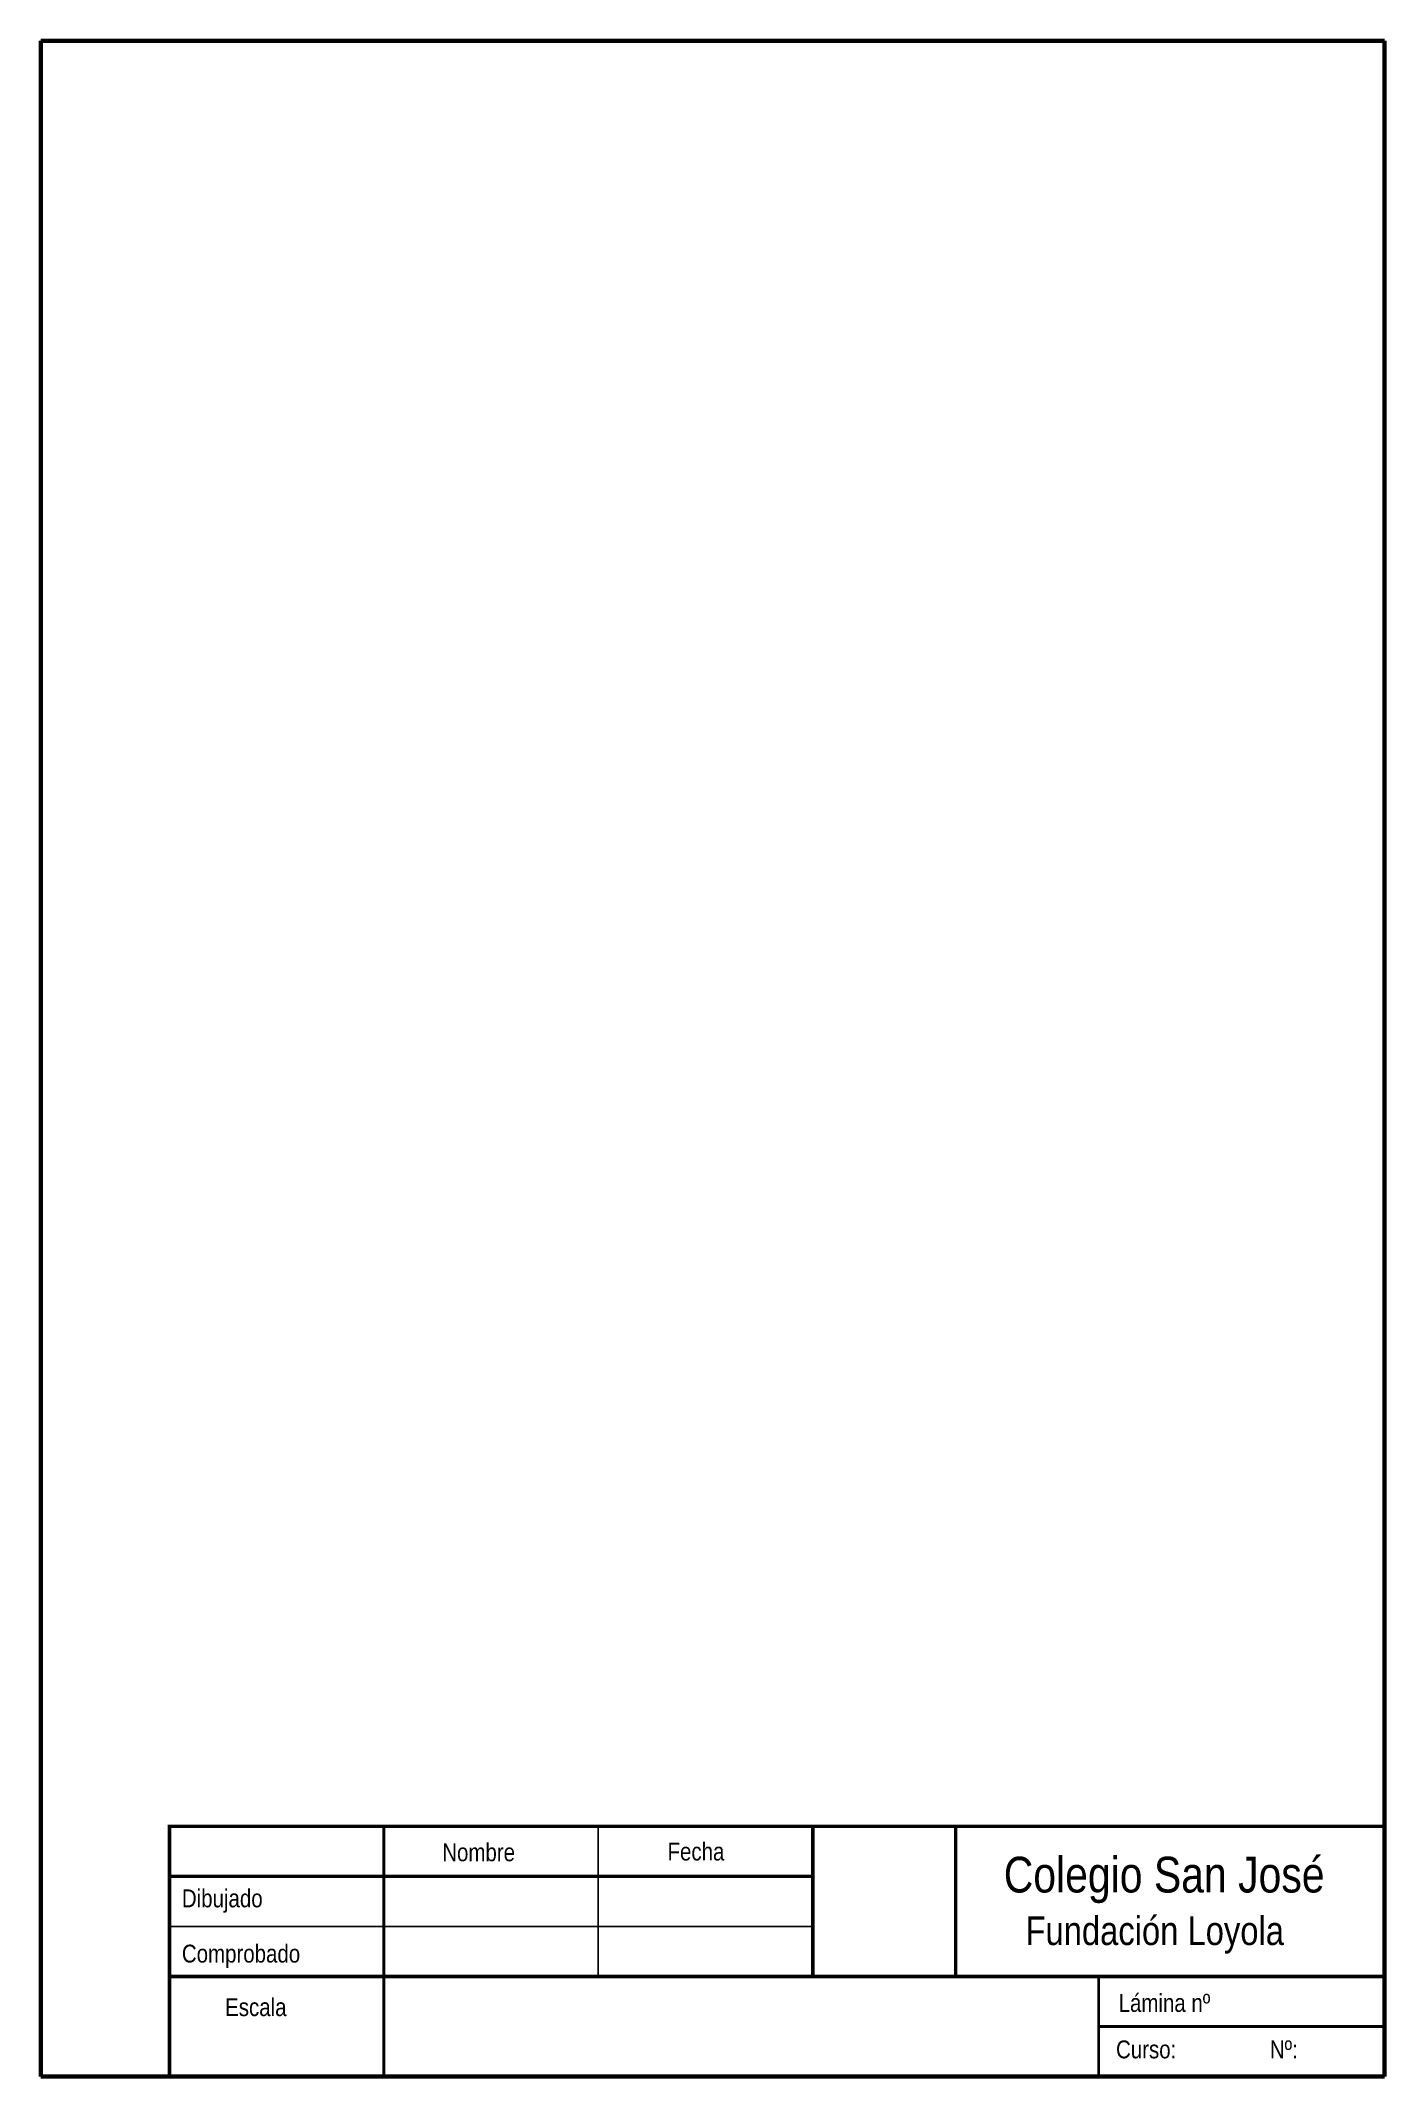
# Paper-space layout 'A4 vertical' of a CAD drawing. Header units: millimetres. Extents: x 10 to 198, y 0 to 285.
import ezdxf

# ---------------------------------------------------------------- set-up
doc = ezdxf.new("R2010")
doc.units = ezdxf.units.MM
doc.styles.get("Standard").update_dxf_attribs({"font": ''})
doc.styles.get('Standard').set_extended_font_data('Arial Narrow')

psp = doc.layouts.new('A4 vertical')

# ---------------------------------------------------------------- linework, layer by layer
at = {"lineweight": 60}
for p, q in [((10, 285), (10, 0.2)), ((10, 285), (198.02, 285)), ((198.02, 0.2), (198.02, 285)), ((10, 0.2), (198.02, 0.2))]:
    psp.add_line(p, q, dxfattribs=at)
for p, q in [((28.02, 35.2), (198.02, 35.2)), ((28.02, 0.2), (28.02, 35.2)), ((88.02, 14.2), (88.02, 35.2)), ((118.02, 14.2), (118.02, 35.2)), ((138.02, 14.2), (138.02, 35.2)), ((28.02, 28.2), (118.02, 28.2)), ((28.02, 21.2), (118.02, 21.2)), ((28.02, 14.2), (198.02, 14.2)), ((158.02, 0.2), (158.02, 14.2))]:
    psp.add_line(p, q)
at = {"lineweight": 40}
for p, q in [((58.02, 0.2), (58.02, 35.2)), ((198.02, 7.2), (158.02, 7.2))]:
    psp.add_line(p, q, dxfattribs=at)
for points, const_width in [([(28.02, 0.2), (28.02, 35.2), (198.02, 35.2)], 0.5), ([(118.02, 14.2), (118.02, 35.2)], 0.5), ([(138.02, 14.2), (138.02, 35.2)], 0.5), ([(28.02, 28.2), (118.02, 28.2)], 0.5), ([(158.02, 0.2), (158.02, 14.2)], 0.35)]:
    psp.add_lwpolyline(points, dxfattribs=dict(const_width=const_width))
at = {"lineweight": 40, "const_width": 0.5}
psp.add_lwpolyline([(28.02, 14.2), (198.02, 14.2)], dxfattribs=at)

# ---------------------------------------------------------------- texts
for s, height, p in [('Nombre', 2.5, (66.18, 30.31)), ('Fecha', 2.5, (97.7, 30.42)), ('Colegio San José', 5, (144.75, 25.94)), ('Dibujado', 2.5, (29.75, 23.87)), ('Fundación Loyola', 4, (147.79, 18.59)), ('Comprobado', 2.5, (29.75, 16.14)), ('Lámina nº', 2.5, (160.82, 9.24)), ('Escala', 2.5, (35.8, 8.65)), ('Curso:', 2.5, (160.46, 2.74)), ('Nº:', 2.5, (181.98, 2.74))]:
    psp.add_text(s, height=height).set_placement(p)

doc.saveas('drawing.dxf')
